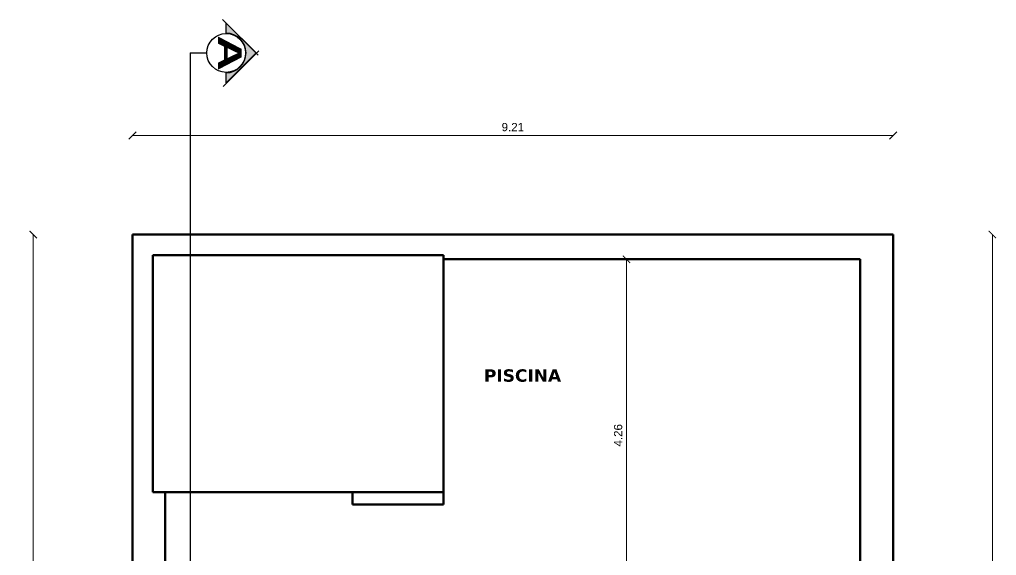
# Model space of a CAD drawing. Header units: inches. Extents: x -2.6 to 11.8, y -3.4 to 32.7.
# Drawn here: x -1.37 to 10.46, y 26.16 to 32.65 of the extents above; entities that cross this region are included whole.
import ezdxf
from ezdxf.enums import TextEntityAlignment as Align

# ---------------------------------------------------------------- set-up
doc = ezdxf.new("R2010")
doc.units = ezdxf.units.IN
doc.header["$MEASUREMENT"] = 0
doc.linetypes.add('CONTINUA', pattern=[0])
for name, color, linetype in [('Cotas', 60, 'Continuous'), ('Linea de corte', 30, 'Continuous'), ('Texto', 98, 'Continuous')]:
    doc.layers.add(name, color=color, linetype=linetype)
doc.layers.add('Paredes', color=5, linetype='Continuous', lineweight=80)
doc.styles.add('SANSSERIFBOLD', font='sasb____.pfb', dxfattribs={"width": 0.85, "height": 0.6})
doc.styles.get("Standard").update_dxf_attribs({"font": 'arial.ttf'})
doc.dimstyles.new('Cotas', dxfattribs={"dimtxt": 0.1, "dimasz": 0.09, "dimexe": 0.2, "dimexo": 0.4, "dimgap": 0.05, "dimtad": 1, "dimzin": 0, "dimdsep": 46, "dimtxsty": 'Standard', "dimblk": 'ARCHTICK', "dimcen": 0.09, "dimse1": 1, "dimse2": 1, "dimclrd": 60, "dimclre": 256, "dimadec": 0, "dimazin": 0, "dimtfac": 1, "dimtix": 1, "dimtofl": 0, "dimtmove": 1, "dimatfit": 3, "dimfxl": 0, "dimtolj": 1, "dimtzin": 0, "dimlwd": 9, "dimarcsym": 0})

# ---------------------------------------------------------------- blocks, each defined once
blk = doc.blocks.new('_ArchTick')
at = {"color": 0, "linetype": 'ByBlock', "const_width": 0.15}
blk.add_lwpolyline([(-0.5, -0.5), (0.5, 0.5)], dxfattribs=at)
blk = doc.blocks.new('*D103')
at = {"layer": 'Cotas', "color": 60, "linetype": 'CONTINUA', "lineweight": 9, "transparency": 16777216}
blk.add_line((9.21, 31.25), (0, 31.25), dxfattribs=at)
at = {"layer": 'Defpoints', "color": 0, "transparency": 16777216}
for p in [(0, 31.25), (0, 31.25), (9.21, 31.25)]:
    blk.add_point(p, dxfattribs=at)
at = {"layer": 'Cotas', "color": 60, "lineweight": 9, "transparency": 16777216, "xscale": 0.09, "yscale": 0.09, "zscale": 0.09, "rotation": 180}
blk.add_blockref('_ArchTick', (0, 31.25), dxfattribs=at)
at = {"layer": 'Cotas', "color": 60, "lineweight": 9, "transparency": 16777216, "xscale": 0.09, "yscale": 0.09, "zscale": 0.09}
blk.add_blockref('_ArchTick', (9.21, 31.25), dxfattribs=at)
at = {"layer": 'Cotas', "color": 0, "transparency": 16777216, "insert": (4.605, 31.351), "char_height": 0.1, "attachment_point": 5}
blk.add_mtext('\\A1;9.21', dxfattribs=at)
blk = doc.blocks.new('*D104')
at = {"layer": 'Cotas', "color": 60, "linetype": 'CONTINUA', "lineweight": 9, "transparency": 16777216}
blk.add_line((-1.2, 30.05), (-1.2, 0), dxfattribs=at)
at = {"layer": 'Defpoints', "color": 0, "transparency": 16777216}
for p in [(-1.2, 30.05), (-1.2, 0), (-1.2, 0)]:
    blk.add_point(p, dxfattribs=at)
at = {"layer": 'Cotas', "color": 60, "lineweight": 9, "transparency": 16777216, "xscale": 0.09, "yscale": 0.09, "zscale": 0.09}
for p, rotation in [((-1.2, 30.05), 90), ((-1.2, 0), 270)]:
    blk.add_blockref('_ArchTick', p, dxfattribs=dict(at, rotation=rotation))
at = {"layer": 'Cotas', "color": 0, "transparency": 16777216, "insert": (-1.301, 15.025), "char_height": 0.1, "attachment_point": 5, "rotation": 90}
blk.add_mtext('\\A1;30.05', dxfattribs=at)
blk = doc.blocks.new('*D105')
at = {"layer": 'Cotas', "color": 60, "linetype": 'CONTINUA', "lineweight": 9, "transparency": 16777216}
blk.add_line((10.41, 30.05), (10.41, 0), dxfattribs=at)
at = {"layer": 'Defpoints', "color": 0, "transparency": 16777216}
for p in [(10.41, 30.05), (10.41, 0), (10.41, 0)]:
    blk.add_point(p, dxfattribs=at)
at = {"layer": 'Cotas', "color": 60, "lineweight": 9, "transparency": 16777216, "xscale": 0.09, "yscale": 0.09, "zscale": 0.09}
for p, rotation in [((10.41, 30.05), 90), ((10.41, 0), 270)]:
    blk.add_blockref('_ArchTick', p, dxfattribs=dict(at, rotation=rotation))
at = {"layer": 'Cotas', "color": 0, "transparency": 16777216, "insert": (10.309, 15.025), "char_height": 0.1, "attachment_point": 5, "rotation": 90}
blk.add_mtext('\\A1;30.05', dxfattribs=at)
blk = doc.blocks.new('*D148')
at = {"layer": 'Cotas', "color": 60, "linetype": 'CONTINUA', "lineweight": 9, "transparency": 16777216}
blk.add_line((5.981, 25.487), (5.981, 29.75), dxfattribs=at)
at = {"layer": 'Defpoints', "color": 0, "transparency": 16777216}
for p in [(5.981, 29.75), (5.981, 29.75), (5.981, 25.487)]:
    blk.add_point(p, dxfattribs=at)
at = {"layer": 'Cotas', "color": 60, "lineweight": 9, "transparency": 16777216, "xscale": 0.09, "yscale": 0.09, "zscale": 0.09}
for p, rotation in [((5.981, 29.75), 90), ((5.981, 25.487), 270)]:
    blk.add_blockref('_ArchTick', p, dxfattribs=dict(at, rotation=rotation))
at = {"layer": 'Cotas', "color": 0, "transparency": 16777216, "insert": (5.88, 27.618), "char_height": 0.1, "attachment_point": 5, "rotation": 90}
blk.add_mtext('\\A1;4.26', dxfattribs=at)
blk = doc.blocks.new('corte')
at = {"layer": 'Cotas', "linetype": 'ByBlock'}
blk.add_hatch(color=256, dxfattribs=at).paths.add_polyline_path([(29.39, 30.862), (29.029, 30.501), (29.15, 30.501, -1), (29.63, 30.501), (29.751, 30.501)])
at = {"layer": 'Cotas', "color": 3, "linetype": 'Continuous'}
for p, q in [((28.985, 30.457), (29.418, 30.89)), ((29.795, 30.466), (29.366, 30.895))]:
    blk.add_line(p, q, dxfattribs=at)
at = {"layer": 'Cotas', "color": 3}
for p, q in [((29.029, 30.501), (29.39, 30.862)), ((29.39, 30.862), (29.751, 30.501)), ((29.15, 30.501), (29.029, 30.501)), ((29.751, 30.501), (29.63, 30.501))]:
    blk.add_line(p, q, dxfattribs=at)
at = {"layer": 'Cotas', "color": 3, "linetype": 'Continuous'}
blk.add_circle((29.39, 30.501), 0.235, dxfattribs=at)
at = {"layer": 'Cotas', "color": 3}
blk.add_arc((29.39, 30.501), 0.24, 0, 180, dxfattribs=at)
at = {"layer": 'Cotas', "color": 3, "style": 'SANSSERIFBOLD', "width": 1.5}
blk.add_text('A', height=0.288, dxfattribs=at).set_placement((29.392, 30.4), align=Align.CENTER)

msp = doc.modelspace()

# ---------------------------------------------------------------- linework, layer by layer
at = {"layer": 'Linea de corte'}
for q in [(0.7, -2.2), (0.9, 32.25)]:
    msp.add_line((0.7, 32.25), q, dxfattribs=at)
at = {"layer": 'Paredes'}
for p, q in [((0, 30.05), (0, 0)), ((0, 30.05), (9.21, 30.05)), ((9.21, 0), (9.21, 30.05)), ((0.246, 26.929), (0.246, 29.8)), ((0.246, 29.8), (3.764, 29.8)), ((3.764, 29.8), (3.764, 26.779)), ((3.764, 29.75), (8.81, 29.75)), ((8.81, 24.547), (8.81, 29.75)), ((0.246, 26.929), (3.764, 26.929)), ((0.396, 20.462), (0.396, 26.929)), ((2.664, 26.929), (2.664, 26.779)), ((2.664, 26.779), (3.764, 26.779))]:
    msp.add_line(p, q, dxfattribs=at)

# ---------------------------------------------------------------- block references
at = {"layer": 'Cotas', "rotation": 270}
msp.add_blockref('corte', (-29.366, 61.64), dxfattribs=at)

# ---------------------------------------------------------------- texts
at = {"layer": 'Texto', "insert": (4.255, 28.417), "char_height": 0.15, "attachment_point": 1}
msp.add_mtext('{\\fVerdana|b1|i0|c0|p34;PISCINA}', dxfattribs=at)

# ---------------------------------------------------------------- dimensions: what is measured, and where the dimension line sits
at = {"layer": 'Cotas'}
dim = msp.add_linear_dim(base=(0, 31.25), p1=(9.21, 31.25), p2=(0, 31.25), dimstyle='Cotas', dxfattribs=at)
dim.commit()
dim.dimension.update_dxf_attribs({"geometry": '*D103', "text_midpoint": (4.605, 31.351)})
for base, p1, p2, picture, middle in [((-1.2, 0), (-1.2, 30.05), (-1.2, 0), '*D104', (-1.301, 15.025)), ((10.41, 0), (10.41, 30.05), (10.41, 0), '*D105', (10.309, 15.025)), ((5.981, 29.75), (5.981, 25.487), (5.981, 29.75), '*D148', (5.88, 27.618))]:
    dim = msp.add_linear_dim(base=base, p1=p1, p2=p2, angle=270, dimstyle='Cotas', dxfattribs=at)
    dim.commit()
    dim.dimension.update_dxf_attribs({"geometry": picture, "text_midpoint": middle})

doc.saveas('drawing.dxf')
